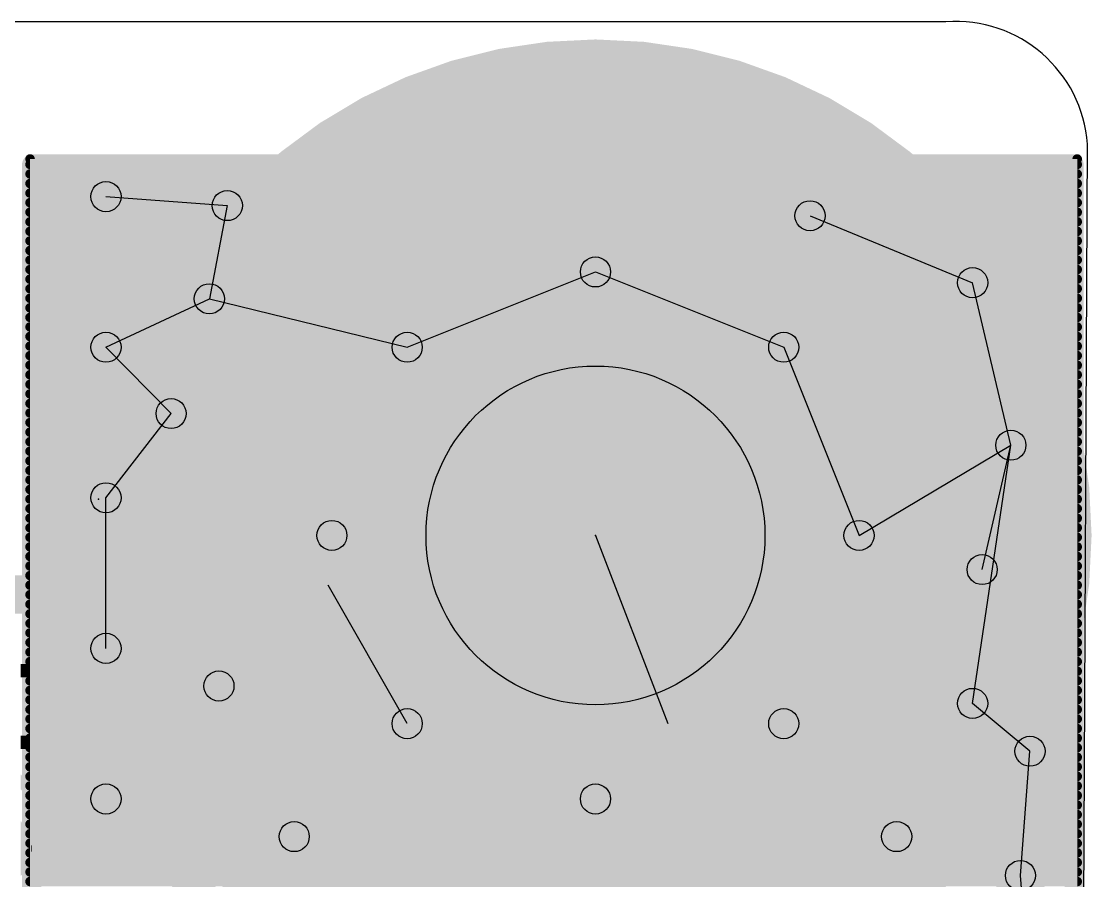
# Model space of a CAD drawing. Extents: x -7.5 to 53.1, y 33.1 to 75.6.
# Drawn here: x 38.85 to 53.06, y 50.69 to 62.1 of the extents above; entities that cross this region are included whole.
import ezdxf

# ---------------------------------------------------------------- set-up
doc = ezdxf.new("R2010")
doc.units = 0
for name, color, linetype in [('1', 22, 'CONTINUOUS'), ('17', 82, 'CONTINUOUS'), ('18', 82, 'CONTINUOUS'), ('19', 53, 'CONTINUOUS'), ('20', 7, 'CONTINUOUS'), ('21', 251, 'CONTINUOUS'), ('22', 2, 'CONTINUOUS'), ('23', 7, 'CONTINUOUS'), ('24', 7, 'CONTINUOUS'), ('25', 253, 'CONTINUOUS'), ('29', 253, 'CONTINUOUS'), ('30', 253, 'CONTINUOUS'), ('37', 253, 'CONTINUOUS'), ('38', 253, 'CONTINUOUS'), ('39', 22, 'CONTINUOUS'), ('40', 175, 'CONTINUOUS'), ('41', 22, 'CONTINUOUS'), ('42', 175, 'CONTINUOUS'), ('43', 82, 'CONTINUOUS'), ('44', 253, 'CONTINUOUS'), ('51', 53, 'CONTINUOUS')]:
    doc.layers.add(name, color=color, linetype=linetype)

# ---------------------------------------------------------------- blocks, each defined once
blk = doc.blocks.new('RECT')
blk.add_solid([(-0.5, -0.5), (0.5, -0.5), (-0.5, 0.5), (0.5, 0.5)])
blk = doc.blocks.new('ROUNDP')
at = {"const_width": 0.5}
blk.add_lwpolyline([(0, -0.25, 1), (0, 0.25, 1), (0, -0.25)], format="xyb", dxfattribs=at)
blk = doc.blocks.new('ROUNDV')
at = {"const_width": 0.5}
blk.add_lwpolyline([(0, -0.25, 1), (0, 0.25, 1), (0, -0.25)], format="xyb", dxfattribs=at)

msp = doc.modelspace()

# ---------------------------------------------------------------- linework, layer by layer
at = {"layer": '1'}
for points, const_width in [([(42.976, 55.27), (42.926, 55.22)], 0.4064), ([(42.926, 55.22), (42.926, 54.61)], 0.4064), ([(42.926, 54.61), (41.586, 53.27)], 0.4064), ([(39.976, 52.48), (39.976, 53.77)], 0.4064), ([(39.976, 53.77), (40.476, 53.27)], 0.4064), ([(40.476, 53.27), (41.476, 53.27)], 0.4064), ([(41.586, 53.27), (41.476, 53.27)], 0.4064), ([(46.736, 52.07), (47.436, 52.77)], 0.4064), ([(47.436, 52.77), (48.976, 52.77)], 0.4064), ([(40.386, 52.07), (39.976, 52.48)], 0.4064), ([(39.976, 51.77), (40.276, 52.07)], 0.4064), ([(40.276, 52.07), (40.386, 52.07)], 0.4064), ([(46.476, 51.77), (46.736, 52.03)], 0.4064), ([(46.736, 52.03), (46.736, 52.07)], 0.4064), ([(39.976, 51.77), (41.4622, 50.2838)], 0.4064), ([(44.236, 49.53), (46.476, 51.77)], 0.254), ([(42.476, 51.27), (41.4622, 50.2562)], 0.4064)]:
    msp.add_lwpolyline(points, dxfattribs=dict(at, const_width=const_width))
for points, const_width in [([(43.0276, 55.22, 1), (42.8244, 55.22)], 0.2032), ([(43.0478, 55.1982, 1), (42.9042, 55.3418)], 0.2032), ([(42.8542, 55.2918, 1), (42.9978, 55.1482)], 0.2032), ([(42.9978, 54.5382, 1), (42.8542, 54.6818)], 0.2032), ([(42.8244, 54.61, 1), (43.0276, 54.61)], 0.2032), ([(40.0776, 53.77, 1), (39.8744, 53.77)], 0.2032), ([(40.0478, 53.8418, 1), (39.9042, 53.6982)], 0.2032), ([(40.476, 53.3716, 1), (40.476, 53.1684)], 0.2032), ([(40.4042, 53.1982, 1), (40.5478, 53.3418)], 0.2032), ([(41.476, 53.3716, 1), (41.476, 53.1684)], 0.2032), ([(41.476, 53.1684, 1), (41.476, 53.3716)], 0.2032), ([(41.5142, 53.3418, 1), (41.6578, 53.1982)], 0.2032), ([(41.586, 53.1684, 1), (41.586, 53.3716)], 0.2032), ([(47.436, 52.8716, 1), (47.436, 52.6684)], 0.2032), ([(47.5078, 52.6982, 1), (47.3642, 52.8418)], 0.2032), ([(48.976, 52.6684, 1), (48.976, 52.8716)], 0.2032), ([(39.8744, 52.48, 1), (40.0776, 52.48)], 0.2032), ([(40.0478, 52.5518, 1), (39.9042, 52.4082)], 0.2032), ([(40.276, 52.1716, 1), (40.276, 51.9684)], 0.2032), ([(40.3478, 51.9982, 1), (40.2042, 52.1418)], 0.2032), ([(40.3142, 51.9982, 1), (40.4578, 52.1418)], 0.2032), ([(40.386, 51.9684, 1), (40.386, 52.1716)], 0.2032), ([(46.8376, 52.07, 1), (46.6344, 52.07)], 0.2032), ([(46.6642, 52.1418, 1), (46.8078, 51.9982)], 0.2032), ([(46.8078, 51.9582, 1), (46.6642, 52.1018)], 0.2032), ([(46.6344, 52.03, 1), (46.8376, 52.03)], 0.2032), ([(40.0478, 51.8418, 1), (39.9042, 51.6982)], 0.2032), ([(39.9042, 51.8418, 1), (40.0478, 51.6982)], 0.2032), ([(46.4042, 51.8418, 1), (46.5478, 51.6982)], 0.2032), ([(46.5209, 51.7251, 1), (46.4311, 51.8149)], 0.127), ([(42.5478, 51.1982, 1), (42.4042, 51.3418)], 0.2032)]:
    msp.add_lwpolyline(points, format="xyb", dxfattribs=dict(at, const_width=const_width))
at = {"layer": '19'}
for p, q in [((39.976, 59.77), (41.587, 59.651)), ((41.587, 59.651), (41.349, 58.413)), ((49.325, 59.516), (51.484, 58.627)), ((43.976, 57.77), (46.476, 58.77)), ((46.476, 58.77), (48.976, 57.77)), ((51.992, 56.468), (51.484, 58.627)), ((39.976, 57.77), (41.349, 58.413)), ((41.349, 58.413), (43.976, 57.77)), ((40.841, 56.889), (39.976, 57.77)), ((48.976, 57.77), (49.976, 55.27)), ((39.976, 55.77), (40.841, 56.889)), ((49.976, 55.27), (51.992, 56.468)), ((51.484, 53.039), (51.992, 56.468)), ((51.611, 54.817), (51.992, 56.468)), ((39.976, 53.77), (39.976, 55.77)), ((46.476, 55.27), (47.436, 52.77)), ((43.976, 52.77), (42.926, 54.61)), ((52.246, 52.404), (51.484, 53.039)), ((52.119, 50.753), (52.246, 52.404)), ((52.246, 49.102), (52.119, 50.753))]:
    msp.add_line(p, q, dxfattribs=at)
at = {"layer": '20'}
for p, q in [((51.1295, 62.093), (2.424, 62.093)), ((52.883, 35.093), (53.01, 60.4665))]:
    msp.add_line(p, q, dxfattribs=at)
msp.add_arc((51.2565, 60.3395), 1.7581, 4.1425, 94.1425, dxfattribs=at)
at = {"layer": '21', "const_width": 0.1524}
msp.add_lwpolyline([(46.476, 52.92, 1), (46.476, 57.62, 1), (46.476, 52.92)], format="xyb", dxfattribs=at)
at = {"layer": '23'}
msp.add_point((46.476, 55.27), dxfattribs=at)
at = {"layer": '24'}
msp.add_point((39.878, 55.753), dxfattribs=at)
at = {"layer": '25', "const_width": 0.508}
msp.add_lwpolyline([(41.5005, 54.4855), (37.5348, 54.4855)], dxfattribs=at)
at = {"layer": '25', "const_width": 0.254}
msp.add_lwpolyline([(41.5005, 54.3585, 1), (41.5005, 54.6125)], format="xyb", dxfattribs=at)
at = {"layer": '37', "const_width": 0.0635}
for points in [[(38.968, 60.3018, 1), (38.968, 60.2383)], [(38.968, 60.2298, 1), (38.968, 60.1662)], [(38.9998, 60.27, 1), (38.9363, 60.27)], [(52.9048, 60.27, 1), (52.8413, 60.27)], [(52.873, 60.2383, 1), (52.873, 60.3018)], [(52.873, 60.1662, 1), (52.873, 60.2298)], [(38.968, 60.1028, 1), (38.968, 60.0393)], [(52.873, 60.0393, 1), (52.873, 60.1028)], [(38.968, 59.9758, 1), (38.968, 59.9123)], [(52.873, 59.9123, 1), (52.873, 59.9758)], [(38.968, 59.8488, 1), (38.968, 59.7852)], [(52.873, 59.7852, 1), (52.873, 59.8488)], [(38.968, 59.7218, 1), (38.968, 59.6583)], [(52.873, 59.6583, 1), (52.873, 59.7218)], [(38.968, 59.5948, 1), (38.968, 59.5312)], [(52.873, 59.5312, 1), (52.873, 59.5948)], [(38.968, 59.4678, 1), (38.968, 59.4042)], [(52.873, 59.4042, 1), (52.873, 59.4678)], [(38.968, 59.3408, 1), (38.968, 59.2773)], [(52.873, 59.2773, 1), (52.873, 59.3408)], [(38.968, 59.2138, 1), (38.968, 59.1502)], [(38.968, 59.0868, 1), (38.968, 59.0232)], [(52.873, 59.1502, 1), (52.873, 59.2138)], [(52.873, 59.0232, 1), (52.873, 59.0868)], [(38.968, 58.9598, 1), (38.968, 58.8963)], [(52.873, 58.8963, 1), (52.873, 58.9598)], [(38.968, 58.8328, 1), (38.968, 58.7692)], [(52.873, 58.7692, 1), (52.873, 58.8328)], [(38.968, 58.7058, 1), (38.968, 58.6422)], [(52.873, 58.6422, 1), (52.873, 58.7058)], [(38.968, 58.5788, 1), (38.968, 58.5153)], [(52.873, 58.5153, 1), (52.873, 58.5788)], [(38.968, 58.4518, 1), (38.968, 58.3882)], [(52.873, 58.3882, 1), (52.873, 58.4518)], [(38.968, 58.3248, 1), (38.968, 58.2612)], [(52.873, 58.2612, 1), (52.873, 58.3248)], [(38.968, 58.1978, 1), (38.968, 58.1343)], [(52.873, 58.1343, 1), (52.873, 58.1978)], [(38.968, 58.0708, 1), (38.968, 58.0072)], [(52.873, 58.0072, 1), (52.873, 58.0708)], [(38.968, 57.9438, 1), (38.968, 57.8803)], [(38.968, 57.8168, 1), (38.968, 57.7533)], [(52.873, 57.8803, 1), (52.873, 57.9438)], [(52.873, 57.7533, 1), (52.873, 57.8168)], [(38.968, 57.6898, 1), (38.968, 57.6262)], [(52.873, 57.6262, 1), (52.873, 57.6898)], [(38.968, 57.5628, 1), (38.968, 57.4993)], [(52.873, 57.4993, 1), (52.873, 57.5628)], [(38.968, 57.4358, 1), (38.968, 57.3723)], [(52.873, 57.3723, 1), (52.873, 57.4358)], [(38.968, 57.3088, 1), (38.968, 57.2452)], [(52.873, 57.2452, 1), (52.873, 57.3088)], [(38.968, 57.1818, 1), (38.968, 57.1183)], [(52.873, 57.1183, 1), (52.873, 57.1818)], [(38.968, 57.0548, 1), (38.968, 56.9913)], [(52.873, 56.9913, 1), (52.873, 57.0548)], [(38.968, 56.9278, 1), (38.968, 56.8642)], [(52.873, 56.8642, 1), (52.873, 56.9278)], [(38.968, 56.8008, 1), (38.968, 56.7373)], [(38.968, 56.6738, 1), (38.968, 56.6103)], [(52.873, 56.7373, 1), (52.873, 56.8008)], [(52.873, 56.6103, 1), (52.873, 56.6738)], [(38.968, 56.5468, 1), (38.968, 56.4832)], [(52.873, 56.4832, 1), (52.873, 56.5468)], [(38.968, 56.4198, 1), (38.968, 56.3563)], [(52.873, 56.3563, 1), (52.873, 56.4198)], [(38.968, 56.2928, 1), (38.968, 56.2293)], [(52.873, 56.2293, 1), (52.873, 56.2928)], [(38.968, 56.1658, 1), (38.968, 56.1022)], [(52.873, 56.1022, 1), (52.873, 56.1658)], [(38.968, 56.0388, 1), (38.968, 55.9753)], [(52.873, 55.9753, 1), (52.873, 56.0388)], [(38.968, 55.9118, 1), (38.968, 55.8483)], [(52.873, 55.8483, 1), (52.873, 55.9118)], [(38.968, 55.7848, 1), (38.968, 55.7212)], [(52.873, 55.7212, 1), (52.873, 55.7848)], [(38.968, 55.6578, 1), (38.968, 55.5943)], [(52.873, 55.5943, 1), (52.873, 55.6578)], [(38.968, 55.5308, 1), (38.968, 55.4672)], [(38.968, 55.4038, 1), (38.968, 55.3402)], [(52.873, 55.4672, 1), (52.873, 55.5308)], [(52.873, 55.3402, 1), (52.873, 55.4038)], [(38.968, 55.2768, 1), (38.968, 55.2133)], [(52.873, 55.2133, 1), (52.873, 55.2768)], [(38.968, 55.1498, 1), (38.968, 55.0862)], [(52.873, 55.0862, 1), (52.873, 55.1498)], [(38.968, 55.0228, 1), (38.968, 54.9592)], [(52.873, 54.9592, 1), (52.873, 55.0228)], [(38.968, 54.8958, 1), (38.968, 54.8323)], [(52.873, 54.8323, 1), (52.873, 54.8958)], [(38.968, 54.7688, 1), (38.968, 54.7052)], [(52.873, 54.7052, 1), (52.873, 54.7688)], [(38.968, 54.6418, 1), (38.968, 54.5782)], [(52.873, 54.5782, 1), (52.873, 54.6418)], [(38.968, 54.5148, 1), (38.968, 54.4513)], [(52.873, 54.4513, 1), (52.873, 54.5148)], [(38.968, 54.3878, 1), (38.968, 54.3242)], [(38.968, 54.2608, 1), (38.968, 54.1972)], [(52.873, 54.3242, 1), (52.873, 54.3878)], [(52.873, 54.1972, 1), (52.873, 54.2608)], [(38.968, 54.1338, 1), (38.968, 54.0703)], [(52.873, 54.0703, 1), (52.873, 54.1338)], [(38.968, 54.0068, 1), (38.968, 53.9432)], [(52.873, 53.9432, 1), (52.873, 54.0068)], [(38.968, 53.8798, 1), (38.968, 53.8163)], [(52.873, 53.8163, 1), (52.873, 53.8798)], [(38.968, 53.7528, 1), (38.968, 53.6893)], [(52.873, 53.6893, 1), (52.873, 53.7528)], [(38.968, 53.6258, 1), (38.968, 53.5622)], [(52.873, 53.5622, 1), (52.873, 53.6258)], [(38.968, 53.4988, 1), (38.968, 53.4353)], [(52.873, 53.4353, 1), (52.873, 53.4988)], [(38.968, 53.3718, 1), (38.968, 53.3083)], [(52.873, 53.3083, 1), (52.873, 53.3718)], [(38.968, 53.2448, 1), (38.968, 53.1812)], [(38.968, 53.1178, 1), (38.968, 53.0543)], [(52.873, 53.1812, 1), (52.873, 53.2448)], [(52.873, 53.0543, 1), (52.873, 53.1178)], [(38.968, 52.9908, 1), (38.968, 52.9273)], [(52.873, 52.9273, 1), (52.873, 52.9908)], [(38.968, 52.8638, 1), (38.968, 52.8002)], [(52.873, 52.8002, 1), (52.873, 52.8638)], [(38.968, 52.7368, 1), (38.968, 52.6733)], [(52.873, 52.6733, 1), (52.873, 52.7368)], [(38.968, 52.6098, 1), (38.968, 52.5463)], [(52.873, 52.5463, 1), (52.873, 52.6098)], [(38.968, 52.4828, 1), (38.968, 52.4192)], [(52.873, 52.4192, 1), (52.873, 52.4828)], [(38.968, 52.3558, 1), (38.968, 52.2923)], [(52.873, 52.2923, 1), (52.873, 52.3558)], [(38.968, 52.2288, 1), (38.968, 52.1653)], [(52.873, 52.1653, 1), (52.873, 52.2288)], [(38.968, 52.1018, 1), (38.968, 52.0382)], [(52.873, 52.0382, 1), (52.873, 52.1018)], [(38.968, 51.9748, 1), (38.968, 51.9113)], [(38.968, 51.8478, 1), (38.968, 51.7843)], [(52.873, 51.9113, 1), (52.873, 51.9748)], [(52.873, 51.7843, 1), (52.873, 51.8478)], [(38.968, 51.7208, 1), (38.968, 51.6572)], [(52.873, 51.6572, 1), (52.873, 51.7208)], [(38.968, 51.5938, 1), (38.968, 51.5303)], [(52.873, 51.5303, 1), (52.873, 51.5938)], [(38.968, 51.4668, 1), (38.968, 51.4032)], [(52.873, 51.4032, 1), (52.873, 51.4668)], [(38.968, 51.3398, 1), (38.968, 51.2762)], [(52.873, 51.2762, 1), (52.873, 51.3398)], [(38.968, 51.2128, 1), (38.968, 51.1493)], [(52.873, 51.1493, 1), (52.873, 51.2128)], [(38.968, 51.0858, 1), (38.968, 51.0222)], [(52.873, 51.0222, 1), (52.873, 51.0858)], [(38.968, 50.9588, 1), (38.968, 50.8952)], [(52.873, 50.8952, 1), (52.873, 50.9588)], [(38.968, 50.7048, 1), (38.968, 50.6412)], [(38.968, 50.8318, 1), (38.968, 50.7683)], [(52.873, 50.7683, 1), (52.873, 50.8318)], [(52.873, 50.6412, 1), (52.873, 50.7048)]]:
    msp.add_lwpolyline(points, format="xyb", dxfattribs=at)
at = {"layer": '37', "const_width": 0.127}
for points in [[(38.968, 60.27), (52.873, 60.27)], [(38.968, 48.07), (38.968, 60.27)], [(38.968, 60.198), (52.873, 60.198)], [(52.873, 60.27), (52.873, 48.07)], [(38.968, 60.071), (52.873, 60.071)], [(38.968, 59.944), (52.873, 59.944)], [(38.968, 59.817), (52.873, 59.817)], [(38.968, 59.69), (52.873, 59.69)], [(38.968, 59.563), (52.873, 59.563)], [(38.968, 59.436), (52.873, 59.436)], [(38.968, 59.309), (52.873, 59.309)], [(38.968, 59.182), (52.873, 59.182)], [(38.968, 59.055), (52.873, 59.055)], [(38.968, 58.928), (52.873, 58.928)], [(38.968, 58.801), (52.873, 58.801)], [(38.968, 58.674), (52.873, 58.674)], [(38.968, 58.547), (52.873, 58.547)], [(38.968, 58.42), (52.873, 58.42)], [(38.968, 58.293), (52.873, 58.293)], [(38.968, 58.166), (52.873, 58.166)], [(38.968, 58.039), (52.873, 58.039)], [(38.968, 57.912), (52.873, 57.912)], [(38.968, 57.785), (52.873, 57.785)], [(38.968, 57.658), (52.873, 57.658)], [(38.968, 57.531), (52.873, 57.531)], [(38.968, 57.404), (52.873, 57.404)], [(38.968, 57.277), (52.873, 57.277)], [(38.968, 57.15), (52.873, 57.15)], [(38.968, 57.023), (52.873, 57.023)], [(38.968, 56.896), (52.873, 56.896)], [(38.968, 56.769), (52.873, 56.769)], [(38.968, 56.642), (52.873, 56.642)], [(38.968, 56.515), (52.873, 56.515)], [(38.968, 56.388), (52.873, 56.388)], [(38.968, 56.261), (52.873, 56.261)], [(38.968, 56.134), (52.873, 56.134)], [(38.968, 56.007), (52.873, 56.007)], [(38.968, 55.88), (52.873, 55.88)], [(38.968, 55.753), (52.873, 55.753)], [(38.968, 55.626), (52.873, 55.626)], [(38.968, 55.499), (52.873, 55.499)], [(38.968, 55.372), (52.873, 55.372)], [(38.968, 55.245), (52.873, 55.245)], [(38.968, 55.118), (52.873, 55.118)], [(38.968, 54.991), (52.873, 54.991)], [(38.968, 54.864), (52.873, 54.864)], [(38.968, 54.737), (52.873, 54.737)], [(38.968, 54.61), (52.873, 54.61)], [(38.968, 54.483), (52.873, 54.483)], [(38.968, 54.356), (52.873, 54.356)], [(38.968, 54.229), (52.873, 54.229)], [(38.968, 54.102), (52.873, 54.102)], [(38.968, 53.975), (52.873, 53.975)], [(38.968, 53.848), (52.873, 53.848)], [(38.968, 53.721), (52.873, 53.721)], [(38.968, 53.594), (52.873, 53.594)], [(38.968, 53.467), (52.873, 53.467)], [(38.968, 53.34), (52.873, 53.34)], [(38.968, 53.213), (52.873, 53.213)], [(38.968, 53.086), (52.873, 53.086)], [(38.968, 52.959), (52.873, 52.959)], [(38.968, 52.832), (52.873, 52.832)], [(38.968, 52.705), (52.873, 52.705)], [(38.968, 52.578), (52.873, 52.578)], [(38.968, 52.451), (52.873, 52.451)], [(38.968, 52.324), (52.873, 52.324)], [(38.968, 52.197), (52.873, 52.197)], [(38.968, 52.07), (52.873, 52.07)], [(38.968, 51.943), (52.873, 51.943)], [(38.968, 51.816), (52.873, 51.816)], [(38.968, 51.689), (52.873, 51.689)], [(38.968, 51.562), (52.873, 51.562)], [(38.968, 51.435), (52.873, 51.435)], [(38.968, 51.308), (52.873, 51.308)], [(38.968, 51.181), (52.873, 51.181)], [(38.968, 51.054), (52.873, 51.054)], [(38.968, 50.927), (52.873, 50.927)], [(38.968, 50.8), (52.873, 50.8)], [(38.968, 50.673), (52.873, 50.673)]]:
    msp.add_lwpolyline(points, dxfattribs=at)
at = {"layer": '38', "const_width": 0.254}
for points in [[(38.989, 48.133), (38.989, 60.198)], [(38.989, 60.198), (52.832, 60.198)], [(52.832, 60.198), (52.832, 48.133)], [(38.989, 59.944), (52.832, 59.944)], [(38.989, 59.69), (52.832, 59.69)], [(38.989, 59.436), (52.832, 59.436)], [(38.989, 59.182), (52.832, 59.182)], [(38.989, 58.928), (52.832, 58.928)], [(38.989, 58.674), (52.832, 58.674)], [(38.989, 58.42), (52.832, 58.42)], [(38.989, 58.166), (52.832, 58.166)], [(38.989, 57.912), (52.832, 57.912)], [(38.989, 57.658), (52.832, 57.658)], [(38.989, 57.404), (52.832, 57.404)], [(38.989, 57.15), (52.832, 57.15)], [(38.989, 56.896), (52.832, 56.896)], [(38.989, 56.642), (52.832, 56.642)], [(38.989, 56.388), (52.832, 56.388)], [(38.989, 56.134), (52.832, 56.134)], [(38.989, 55.88), (52.832, 55.88)], [(38.989, 55.626), (52.832, 55.626)], [(38.989, 55.372), (52.832, 55.372)], [(38.989, 55.118), (52.832, 55.118)], [(38.989, 54.864), (52.832, 54.864)], [(38.989, 54.61), (52.832, 54.61)], [(38.989, 54.356), (52.832, 54.356)], [(38.989, 54.102), (52.832, 54.102)], [(38.989, 53.848), (52.832, 53.848)], [(38.989, 53.594), (52.832, 53.594)], [(38.989, 53.34), (52.832, 53.34)], [(38.989, 53.086), (52.832, 53.086)], [(38.989, 52.832), (52.832, 52.832)], [(38.989, 52.578), (52.832, 52.578)], [(38.989, 52.324), (52.832, 52.324)], [(38.989, 52.07), (52.832, 52.07)], [(38.989, 51.816), (52.832, 51.816)], [(38.989, 51.562), (52.832, 51.562)], [(38.989, 51.308), (52.832, 51.308)], [(38.989, 51.054), (52.832, 51.054)], [(38.989, 50.8), (52.832, 50.8)]]:
    msp.add_lwpolyline(points, dxfattribs=at)
at = {"layer": '38', "const_width": 0.127}
for points in [[(39.0525, 60.198, 1), (38.9255, 60.198)], [(38.989, 60.2615, 1), (38.989, 60.1345)], [(52.8955, 60.198, 1), (52.7685, 60.198)], [(52.832, 60.1345, 1), (52.832, 60.2615)], [(38.989, 60.0075, 1), (38.989, 59.8805)], [(52.832, 59.8805, 1), (52.832, 60.0075)], [(38.989, 59.7535, 1), (38.989, 59.6265)], [(52.832, 59.6265, 1), (52.832, 59.7535)], [(38.989, 59.4995, 1), (38.989, 59.3725)], [(52.832, 59.3725, 1), (52.832, 59.4995)], [(38.989, 59.2455, 1), (38.989, 59.1185)], [(52.832, 59.1185, 1), (52.832, 59.2455)], [(38.989, 58.9915, 1), (38.989, 58.8645)], [(52.832, 58.8645, 1), (52.832, 58.9915)], [(38.989, 58.7375, 1), (38.989, 58.6105)], [(52.832, 58.6105, 1), (52.832, 58.7375)], [(38.989, 58.4835, 1), (38.989, 58.3565)], [(52.832, 58.3565, 1), (52.832, 58.4835)], [(38.989, 58.2295, 1), (38.989, 58.1025)], [(52.832, 58.1025, 1), (52.832, 58.2295)], [(38.989, 57.9755, 1), (38.989, 57.8485)], [(52.832, 57.8485, 1), (52.832, 57.9755)], [(38.989, 57.7215, 1), (38.989, 57.5945)], [(52.832, 57.5945, 1), (52.832, 57.7215)], [(38.989, 57.4675, 1), (38.989, 57.3405)], [(52.832, 57.3405, 1), (52.832, 57.4675)], [(38.989, 57.2135, 1), (38.989, 57.0865)], [(52.832, 57.0865, 1), (52.832, 57.2135)], [(38.989, 56.9595, 1), (38.989, 56.8325)], [(52.832, 56.8325, 1), (52.832, 56.9595)], [(38.989, 56.7055, 1), (38.989, 56.5785)], [(52.832, 56.5785, 1), (52.832, 56.7055)], [(38.989, 56.4515, 1), (38.989, 56.3245)], [(52.832, 56.3245, 1), (52.832, 56.4515)], [(38.989, 56.1975, 1), (38.989, 56.0705)], [(52.832, 56.0705, 1), (52.832, 56.1975)], [(38.989, 55.9435, 1), (38.989, 55.8165)], [(52.832, 55.8165, 1), (52.832, 55.9435)], [(38.989, 55.6895, 1), (38.989, 55.5625)], [(52.832, 55.5625, 1), (52.832, 55.6895)], [(38.989, 55.4355, 1), (38.989, 55.3085)], [(52.832, 55.3085, 1), (52.832, 55.4355)], [(38.989, 55.1815, 1), (38.989, 55.0545)], [(52.832, 55.0545, 1), (52.832, 55.1815)], [(38.989, 54.9275, 1), (38.989, 54.8005)], [(52.832, 54.8005, 1), (52.832, 54.9275)], [(38.989, 54.6735, 1), (38.989, 54.5465)], [(52.832, 54.5465, 1), (52.832, 54.6735)], [(38.989, 54.4195, 1), (38.989, 54.2925)], [(52.832, 54.2925, 1), (52.832, 54.4195)], [(38.989, 54.1655, 1), (38.989, 54.0385)], [(52.832, 54.0385, 1), (52.832, 54.1655)], [(38.989, 53.9115, 1), (38.989, 53.7845)], [(52.832, 53.7845, 1), (52.832, 53.9115)], [(38.989, 53.6575, 1), (38.989, 53.5305)], [(52.832, 53.5305, 1), (52.832, 53.6575)], [(38.989, 53.4035, 1), (38.989, 53.2765)], [(52.832, 53.2765, 1), (52.832, 53.4035)], [(38.989, 53.1495, 1), (38.989, 53.0225)], [(52.832, 53.0225, 1), (52.832, 53.1495)], [(38.989, 52.8955, 1), (38.989, 52.7685)], [(52.832, 52.7685, 1), (52.832, 52.8955)], [(38.989, 52.6415, 1), (38.989, 52.5145)], [(52.832, 52.5145, 1), (52.832, 52.6415)], [(38.989, 52.3875, 1), (38.989, 52.2605)], [(52.832, 52.2605, 1), (52.832, 52.3875)], [(38.989, 52.1335, 1), (38.989, 52.0065)], [(52.832, 52.0065, 1), (52.832, 52.1335)], [(38.989, 51.8795, 1), (38.989, 51.7525)], [(52.832, 51.7525, 1), (52.832, 51.8795)], [(38.989, 51.6255, 1), (38.989, 51.4985)], [(52.832, 51.4985, 1), (52.832, 51.6255)], [(38.989, 51.3715, 1), (38.989, 51.2445)], [(52.832, 51.2445, 1), (52.832, 51.3715)], [(38.989, 51.1175, 1), (38.989, 50.9905)], [(52.832, 50.9905, 1), (52.832, 51.1175)], [(38.989, 50.8635, 1), (38.989, 50.7365)], [(52.832, 50.7365, 1), (52.832, 50.8635)]]:
    msp.add_lwpolyline(points, format="xyb", dxfattribs=at)
at = {"layer": '39', "const_width": 2}
msp.add_lwpolyline([(46.476, 49.682, 1), (46.476, 60.858, 1), (46.476, 49.682)], format="xyb", dxfattribs=at)
at = {"layer": '40', "const_width": 2}
msp.add_lwpolyline([(46.476, 49.682, 1), (46.476, 60.858, 1), (46.476, 49.682)], format="xyb", dxfattribs=at)
at = {"layer": '41', "const_width": 2}
msp.add_lwpolyline([(46.476, 49.682, 1), (46.476, 60.858, 1), (46.476, 49.682)], format="xyb", dxfattribs=at)
at = {"layer": '42', "const_width": 2}
msp.add_lwpolyline([(46.476, 49.682, 1), (46.476, 60.858, 1), (46.476, 49.682)], format="xyb", dxfattribs=at)
at = {"layer": '43', "const_width": 2}
msp.add_lwpolyline([(46.476, 49.682, 1), (46.476, 60.858, 1), (46.476, 49.682)], format="xyb", dxfattribs=at)
at = {"layer": '44'}
for centre, radius in [((39.976, 59.77), 0.2), ((41.587, 59.651), 0.2), ((49.325, 59.516), 0.2), ((46.476, 58.77), 0.2), ((51.484, 58.627), 0.2), ((41.349, 58.413), 0.2), ((39.976, 57.77), 0.2), ((43.976, 57.77), 0.2), ((48.976, 57.77), 0.2), ((46.476, 55.27), 2.25), ((40.841, 56.889), 0.2), ((51.992, 56.468), 0.2), ((39.976, 55.77), 0.2), ((42.976, 55.27), 0.2), ((49.976, 55.27), 0.2), ((51.611, 54.817), 0.2), ((39.976, 53.77), 0.2), ((41.476, 53.27), 0.2), ((51.484, 53.039), 0.2), ((43.976, 52.77), 0.2), ((48.976, 52.77), 0.2), ((52.246, 52.404), 0.2), ((39.976, 51.77), 0.2), ((46.476, 51.77), 0.2), ((42.476, 51.27), 0.2), ((50.476, 51.27), 0.2), ((52.119, 50.753), 0.2)]:
    msp.add_circle(centre, radius, dxfattribs=at)
at = {"layer": '51'}
for points, const_width in [([(46.476, 50.7742, 1), (46.476, 59.7658, 1), (46.476, 50.7742)], 0.1524), ([(49.016, 55.27, 0.4142), (46.476, 57.81)], 3.9116), ([(43.936, 55.27, 0.4142), (46.476, 52.73)], 3.9116), ([(46.476, 54.508, 1), (46.476, 56.032, 1), (46.476, 54.508)], 0.4572)]:
    msp.add_lwpolyline(points, format="xyb", dxfattribs=dict(at, const_width=const_width))

# ---------------------------------------------------------------- block references
at = {"layer": '17', "xscale": 9, "yscale": 9}
msp.add_blockref('ROUNDP', (46.476, 55.27), dxfattribs=at)
msp.add_blockref('ROUNDP', (46.476, 55.27), dxfattribs=at)
at = {"layer": '18', "xscale": 0.7048, "yscale": 0.7048}
for p in [(39.976, 59.77), (39.976, 59.77), (41.587, 59.651), (41.587, 59.651), (49.325, 59.516), (49.325, 59.516), (46.476, 58.77), (46.476, 58.77), (51.484, 58.627), (51.484, 58.627), (41.349, 58.413), (41.349, 58.413), (39.976, 57.77), (39.976, 57.77), (43.976, 57.77), (43.976, 57.77), (48.976, 57.77), (48.976, 57.77), (40.841, 56.889), (40.841, 56.889), (51.992, 56.468), (51.992, 56.468), (39.976, 55.77), (39.976, 55.77), (42.976, 55.27), (42.976, 55.27), (49.976, 55.27), (49.976, 55.27), (51.611, 54.817), (51.611, 54.817), (39.976, 53.77), (39.976, 53.77), (41.476, 53.27), (41.476, 53.27), (51.484, 53.039), (51.484, 53.039), (43.976, 52.77), (43.976, 52.77), (48.976, 52.77), (48.976, 52.77), (52.246, 52.404), (52.246, 52.404), (39.976, 51.77), (39.976, 51.77), (46.476, 51.77), (46.476, 51.77), (42.476, 51.27), (42.476, 51.27), (50.476, 51.27), (50.476, 51.27), (52.119, 50.753), (52.119, 50.753)]:
    msp.add_blockref('ROUNDV', p, dxfattribs=at)
at = {"layer": '22', "yscale": 0.0076, "rotation": 270}
for p, xscale in [((38.8493, 53.4746), 0.1753), ((38.8569, 53.4746), 0.1753), ((38.8645, 53.4746), 0.1753), ((38.8722, 53.4746), 0.1753), ((38.8798, 53.4746), 0.1753), ((38.8874, 53.4746), 0.1753), ((38.895, 53.4746), 0.1753), ((38.9026, 53.4746), 0.1753), ((38.9103, 53.4746), 0.1753), ((38.9179, 53.4746), 0.1753), ((38.9255, 53.4746), 0.1753), ((38.9331, 53.4746), 0.1753), ((38.9407, 53.4746), 0.1753), ((38.9484, 53.4746), 0.1753), ((38.956, 53.4746), 0.1753), ((38.9636, 53.4746), 0.1753), ((38.8493, 52.5221), 0.1753), ((38.8569, 52.5221), 0.1753), ((38.8645, 52.5221), 0.1753), ((38.8722, 52.5221), 0.1753), ((38.8798, 52.5221), 0.1753), ((38.8874, 52.5221), 0.1753), ((38.895, 52.5221), 0.1753), ((38.9026, 52.5221), 0.1753), ((38.9103, 52.5221), 0.1753), ((38.9179, 52.5221), 0.1753), ((38.9255, 52.5221), 0.1753), ((38.9331, 52.5221), 0.1753), ((38.9407, 52.5221), 0.1753), ((38.9484, 52.5221), 0.1753), ((38.956, 52.5221), 0.1753), ((38.9636, 52.5221), 0.1753), ((38.8493, 51.9925), 0.1981), ((38.8569, 51.9849), 0.1981), ((38.8645, 51.9849), 0.1981), ((38.8722, 51.9773), 0.1981), ((38.8798, 51.9697), 0.1981), ((38.8874, 51.9697), 0.1981), ((38.895, 51.9621), 0.1981), ((38.9026, 51.9544), 0.1981), ((38.9103, 51.9544), 0.1981), ((38.9179, 51.9468), 0.1981), ((38.9255, 51.9392), 0.1981), ((38.9331, 51.9392), 0.1981), ((38.9407, 51.9316), 0.1981), ((38.9484, 51.924), 0.1981), ((38.956, 51.924), 0.1981), ((38.9636, 51.9163), 0.1981), ((38.8493, 51.1124), 0.7239), ((38.8569, 51.1086), 0.701), ((38.8645, 51.1086), 0.6858), ((38.8722, 51.1124), 0.6629), ((38.8798, 51.1124), 0.6477), ((38.8874, 51.1124), 0.6325), ((38.895, 51.1124), 0.602), ((38.9026, 51.1124), 0.5867), ((38.9103, 51.1124), 0.5563), ((38.9179, 51.1086), 0.5334), ((38.9255, 51.1124), 0.5105), ((38.9331, 51.1124), 0.4801), ((38.9407, 51.1124), 0.4496), ((38.9484, 51.1086), 0.4115), ((38.956, 51.1124), 0.3734), ((38.9636, 51.1124), 0.3277), ((38.9712, 51.1124), 0.2667), ((38.9788, 51.1124), 0.2057), ((38.9865, 51.1124), 0.0838)]:
    msp.add_blockref('RECT', p, dxfattribs=dict(at, xscale=xscale))
at = {"layer": '29', "xscale": 9.1016, "yscale": 9.1016}
msp.add_blockref('ROUNDP', (46.476, 55.27), dxfattribs=at)
at = {"layer": '30', "xscale": 9.1016, "yscale": 9.1016}
msp.add_blockref('ROUNDP', (46.476, 55.27), dxfattribs=at)

doc.saveas('drawing.dxf')
